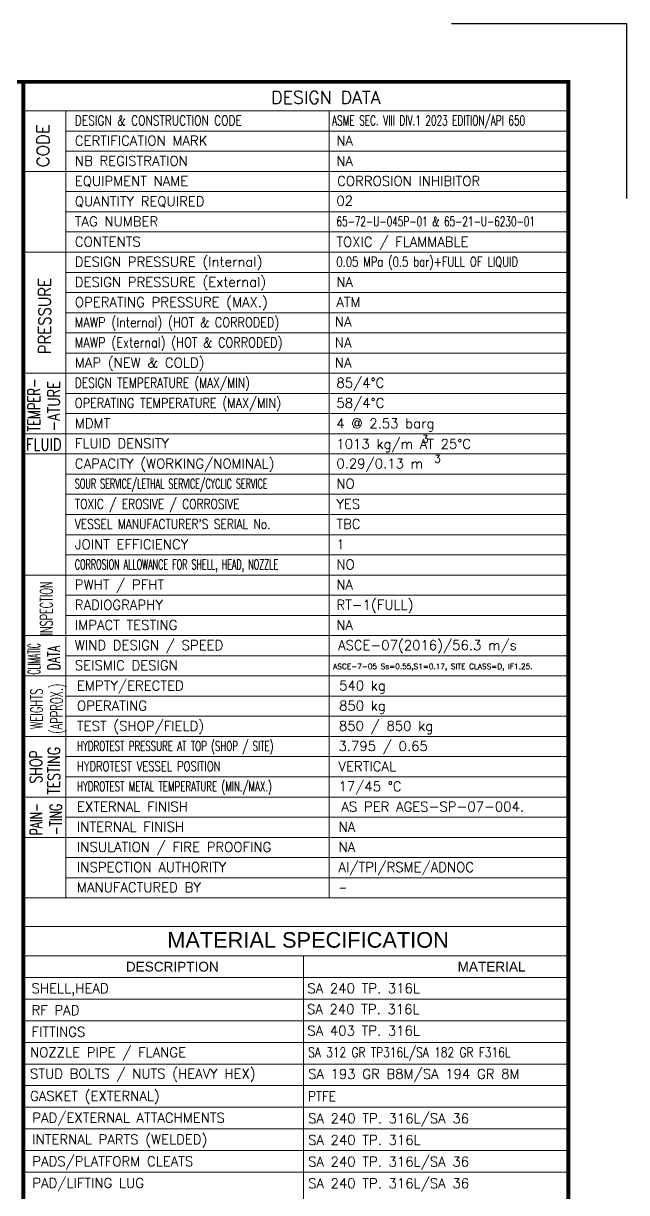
# Model space of a CAD drawing. Header units: inches. Extents: x -31906 to -25178, y -20157 to -15405.
# Drawn here: x -26418 to -25178, y -17806 to -15405 of the extents above; entities that cross this region are included whole.
import ezdxf
from ezdxf.enums import TextEntityAlignment as Align

# ---------------------------------------------------------------- set-up
doc = ezdxf.new("R2010")
doc.units = ezdxf.units.IN
doc.header["$LTSCALE"] = 200
doc.header["$MEASUREMENT"] = 0
for name, color, linetype in [('BORDER', 9, 'Continuous'), ('BORDER1', 3, 'Continuous'), ('BORDER2', 7, 'Continuous'), ('OBJ', 7, 'Continuous'), ('text', 3, 'Continuous')]:
    doc.layers.add(name, color=color, linetype=linetype)
doc.layers.add('OBJECT', color=7, linetype='Continuous', lineweight=18)
doc.styles.add('ARIAL', font='arial.ttf')
doc.styles.add('DIM', font='romans.shx', dxfattribs={"width": 0.8})
doc.styles.add('ROMANC', font='ROMANC', dxfattribs={"height": 5})
doc.styles.add('ROMAND', font='romand.shx', dxfattribs={"width": 0.8})
doc.styles.add('ROMANS', font='romans.shx', dxfattribs={"width": 0.85})
doc.styles.add('ROMANT', font='romant.shx')
doc.styles.add('RS', font='ROMANS.shx', dxfattribs={"width": 0.8})
doc.styles.get("Standard").update_dxf_attribs({"font": 'romans.shx'})

# ---------------------------------------------------------------- blocks, each defined once
blk = doc.blocks.new('0')
at = {"layer": 'BORDER1', "color": 154, "true_color": 0x1859a9, "const_width": 1}
blk.add_lwpolyline([(0, 564), (796, 564), (796, 0), (0, 0)], close=True, dxfattribs=at)
blk.add_lwpolyline([(656, 0), (656, 564)], dxfattribs=at)
at = {"layer": 'BORDER2'}
blk.add_lwpolyline([(766, 579), (811, 579), (811, 534)], dxfattribs=at)
at = {"layer": 'BORDER2', "flags": 8}
for tag, height, style, p in [('REV-A', 2.7, 'ROMANS', (662.76, 118.68)), ('RE-A', 7, 'ROMANT', (745.34, 6.15))]:
    blk.add_attdef(tag, text='', height=height, dxfattribs=dict(at, style=style)).set_placement(p, align=Align.CENTER)
at = {"layer": 'BORDER2', "style": 'ROMANS', "width": 4.59626}
blk.add_attdef('DATE-A', text='', height=2.7, dxfattribs=at).set_placement((668.47, 118.68), (681.47, 118.68), align=Align.FIT)
at = {"layer": 'BORDER2'}
for tag, height, style, p in [('DRN-A', 2.7, 'ROMANS', (689.55, 118.68)), ('CHD-A', 2.7, 'ROMANS', (701.61, 118.68)), ('APD-A', 2.7, 'ROMANS', (713.32, 118.68)), ('CONS_CONT_VEND', 3.5, 'ROMANC', (726, 61.94))]:
    blk.add_attdef(tag, text='', height=height, dxfattribs=dict(at, style=style)).set_placement(p, align=Align.CENTER)
at = {"layer": 'BORDER2', "style": 'ROMANS', "width": 0.8}
for tag, p, height in [('1:X', (670.77, 103.49), 3), ('LOC', (709.61, 103.49), 3), ('PROJ_NO', (774.84, 103.49), 3), ('CONS_DRG_NO', (681.74, 53.26), 2.5)]:
    blk.add_attdef(tag, p, '', height=height, dxfattribs=at)
at = {"layer": 'BORDER2', "lineweight": 30, "width": 0.8, "flags": 104}
blk.add_attdef('COMMENTS-A', text='', height=2.2, dxfattribs=at).set_placement((720.55, 120.5), align=Align.MIDDLE_LEFT)
at = {"layer": 'BORDER2', "style": 'ROMANS', "width": 0.8}
for tag, p in [('PROJECT_TITLE_1', (726, 45.91)), ('PROJECT_TITLE_2', (726, 40.58))]:
    blk.add_attdef(tag, text='', height=3.5, dxfattribs=at).set_placement(p, align=Align.MIDDLE)
at = {"layer": 'BORDER2', "style": 'ROMANT', "width": 0.8}
for tag, p in [('DRG_TITLE_1', (726, 29.73)), ('DRG_TITLE_2', (726, 23.03)), ('DRG_TITLE_3', (726, 16.33))]:
    blk.add_attdef(tag, text='', height=4, dxfattribs=at).set_placement(p, align=Align.CENTER)
at = {"layer": 'BORDER2', "style": 'ROMANT'}
for tag, p in [('AR', (668.95, 6.15)), ('PA', (683.03, 6.15)), ('DC', (697.09, 6.15)), ('TS', (775.94, 6.15))]:
    blk.add_attdef(tag, p, '', height=7, dxfattribs=at)
for tag, p in [('SRNO', (736.79, 6.15)), ('SH', (771.83, 6.2))]:
    blk.add_attdef(tag, text='', height=7, dxfattribs=at).set_placement(p, align=Align.RIGHT)
at = {"layer": 'BORDER2', "style": 'ROMANS', "flags": 2}
blk.add_attdef('TB_VERSION', text='', height=2, dxfattribs=at).set_placement((1, -1), align=Align.TOP_LEFT)

msp = doc.modelspace()

# ---------------------------------------------------------------- linework, layer by layer
at = {"layer": 'BORDER'}
msp.add_line((-26418.42, -17986.69), (-26418.42, -17260.02), dxfattribs=at)
at = {"layer": 'text', "color": 1, "lineweight": 15}
for p, q in [((-26418.42, -17294.32, -1.42), (-26418.42, -15524.64, 0)), ((-26418.42, -15584.44), (-25298.42, -15584.44)), ((-26331.04, -17201.04), (-26331.04, -15584.44)), ((-25789.9, -17201.04), (-25789.9, -15584.44)), ((-26418.4, -16693.56, 123.91), (-26418.4, -17376.86, 123.91)), ((-26418.42, -17201.04), (-25298.42, -17201.04)), ((-25298.42, -17260.02), (-26418.42, -17260.02)), ((-25298.42, -17320.02), (-26418.42, -17320.02)), ((-25842.54, -17942.24), (-25842.54, -17320.02))]:
    msp.add_line(p, q, dxfattribs=at)
at = {"layer": 'text', "color": 252, "lineweight": 15}
for p, q in [((-26331.04, -15625.89), (-25298.42, -15625.89)), ((-26331.04, -15667.34), (-25298.42, -15667.34)), ((-26418.42, -15708.8), (-25298.42, -15708.8)), ((-26331.04, -15750.25), (-25298.42, -15750.25)), ((-26331.04, -15791.7), (-25298.42, -15791.7)), ((-26331.04, -15833.15), (-25298.42, -15833.15)), ((-26418.42, -15874.6), (-25298.42, -15874.6)), ((-26331.04, -15916.05), (-25298.42, -15916.05)), ((-26331.04, -15957.5), (-25298.42, -15957.5)), ((-26331.04, -15998.95), (-25298.42, -15998.95)), ((-26331.04, -16040.41), (-25298.42, -16040.41)), ((-26331.04, -16081.86), (-25298.42, -16081.86)), ((-26418.42, -16123.31), (-25298.42, -16123.31)), ((-26331.04, -16164.76), (-25298.42, -16164.76)), ((-26331.04, -16206.21), (-25298.42, -16206.21)), ((-26418.42, -16247.66), (-25298.42, -16247.66)), ((-26418.42, -16289.11), (-25298.42, -16289.11)), ((-26331.04, -16330.56), (-25298.42, -16330.56)), ((-26331.04, -16372.02), (-25298.42, -16372.02)), ((-26331.04, -16413.47), (-25298.42, -16413.47)), ((-26331.04, -16454.92), (-25298.42, -16454.92)), ((-26331.04, -16454.92), (-25298.42, -16454.92)), ((-26331.04, -16496.37), (-25298.42, -16496.37)), ((-26418.42, -16537.82), (-25298.42, -16537.82)), ((-26331.04, -16579.27), (-25298.42, -16579.27)), ((-26331.04, -16620.72), (-25298.42, -16620.72)), ((-26331.04, -16620.72), (-25298.42, -16620.72)), ((-26418.42, -16662.17), (-25298.42, -16662.17)), ((-26331.04, -16703.63), (-25298.42, -16703.63)), ((-26418.42, -16745.08), (-25298.42, -16745.08)), ((-26331.04, -16786.53), (-25298.42, -16786.53)), ((-26331.04, -16827.98), (-25298.42, -16827.98)), ((-26413.97, -16869.43), (-25298.42, -16869.43)), ((-26331.04, -16910.88), (-25298.42, -16910.88)), ((-26331.04, -16952.33), (-25298.42, -16952.33)), ((-26331.04, -16952.33), (-25298.42, -16952.33)), ((-26418.42, -16993.78), (-25298.42, -16993.78)), ((-26331.04, -17035.24), (-25298.42, -17035.24)), ((-26418.42, -17076.69), (-25298.42, -17076.69)), ((-26331.04, -17118.14), (-25298.42, -17118.14)), ((-26331.04, -17159.59), (-25298.42, -17159.59)), ((-25298.42, -17364.47), (-26418.42, -17364.47)), ((-25298.42, -17408.91), (-26418.42, -17408.91)), ((-25298.42, -17453.36), (-26418.42, -17453.36)), ((-25298.42, -17497.8), (-26418.42, -17497.8)), ((-25298.42, -17497.8), (-26418.42, -17497.8)), ((-25298.42, -17497.8), (-26418.42, -17497.8)), ((-25298.42, -17497.8), (-26418.42, -17497.8)), ((-25298.42, -17542.24), (-26418.42, -17542.24)), ((-25298.42, -17542.24), (-26418.42, -17542.24)), ((-25298.42, -17586.69), (-26418.42, -17586.69)), ((-25298.42, -17631.13), (-26418.42, -17631.13)), ((-25298.42, -17631.13), (-26418.42, -17631.13)), ((-25298.42, -17631.13), (-26418.42, -17631.13)), ((-25298.42, -17631.13), (-26418.42, -17631.13)), ((-25298.42, -17631.13), (-26418.42, -17631.13)), ((-25298.42, -17631.13), (-26418.42, -17631.13)), ((-25298.42, -17631.13), (-26418.42, -17631.13)), ((-25298.42, -17631.13), (-26418.42, -17631.13)), ((-25298.42, -17675.58), (-26418.42, -17675.58)), ((-25298.42, -17720.02), (-26418.42, -17720.02)), ((-25298.42, -17720.02), (-26418.42, -17720.02)), ((-25298.42, -17764.47), (-26418.42, -17764.47))]:
    msp.add_line(p, q, dxfattribs=at)

# ---------------------------------------------------------------- block references
at = {"layer": 'BORDER1', "xscale": 8.00000000000013, "yscale": 8.00000000000013, "zscale": 8.00000000000013}
msp.add_blockref('0', (-31666.42, -20036.64), dxfattribs=at)

# ---------------------------------------------------------------- texts
at = {"layer": 'OBJ', "color": 6, "linetype": 'Continuous', "style": 'ROMANT'}
msp.add_text('DESIGN DATA', height=26.2351, dxfattribs=at).set_placement((-25796.8, -15556.72), align=Align.MIDDLE)
at = {"layer": 'OBJECT', "color": 3, "lineweight": 15, "style": 'RS'}
msp.add_text('ASCE-7-05 Ss=0.55,S1=0.17, SITE CLASS=D, IF1.25.', height=11.0485, dxfattribs=at).set_placement((-25781.5, -16731))
at = {"layer": 'text'}
for s, height, style, width, p in [('DESIGN & CONSTRUCTION CODE', 20, 'DIM', 0.8, (-26312.65, -15614.17)), ('ASME SEC. VIII DIV.1 2023 EDITION/API 650', 20, 'DIM', 0.67, (-25783.9, -15614.17)), ('65-72-U-045P-01 & 65-21-U-6230-01', 20, 'DIM', 0.67, (-25775.02, -15821.43)), ('0.05 MPa (0.5 bar)+FULL OF LIQUID', 20, 'DIM', 0.75, (-25775.02, -15904.33)), ('MAWP (Internal) (HOT & CORRODED)', 20, 'DIM', 0.85, (-26312.65, -16028.69)), ('MAWP (External) (HOT & CORRODED)', 20, 'DIM', 0.85, (-26312.65, -16070.14)), ('DESIGN TEMPERATURE (MAX/MIN)', 20, 'DIM', 0.8, (-26312.65, -16153.04)), ('OPERATING TEMPERATURE (MAX/MIN)', 20, 'DIM', 0.85, (-26312.65, -16194.49)), ('FLUID', 24.871, 'ROMAND', 0.8, (-26413.25, -16282.13)), ('SOUR SERVICE/LETHAL SERVICE/CYCLIC SERVICE', 20, 'DIM', 0.6, (-26312.65, -16360.3)), ('TOXIC / EROSIVE / CORROSIVE', 20, 'DIM', 0.8, (-26312.65, -16401.75)), ("VESSEL MANUFACTURER'S SERIAL No.", 20, 'DIM', 0.8, (-26312.65, -16443.2)), ('CORROSION ALLOWANCE FOR SHELL, HEAD, NOZZLE ', 20, 'DIM', 0.6, (-26312.65, -16526.1)), ('HYDROTEST PRESSURE AT TOP (SHOP / SITE)', 20, 'DIM', 0.65, (-26308.2, -16899.16)), ('HYDROTEST VESSEL POSITION', 20, 'DIM', 0.75, (-26308.2, -16940.61)), ('HYDROTEST METAL TEMPERATURE (MIN./MAX.)', 20, 'DIM', 0.65, (-26308.2, -16982.07)), ('-', 20, 'DIM', 0.79, (-25770.57, -17189.32)), ('SA 312 GR TP316L/SA 182 GR F316L', 20, 'ROMANS', 0.8, (-25833.17, -17528.21)), ('PTFE', 20, 'ROMANS', 0.9, (-25833.17, -17618.5))]:
    msp.add_text(s, height=height, dxfattribs=dict(at, style=style, width=width)).set_placement(p)
at = {"layer": 'text', "style": 'ROMAND'}
msp.add_text('CODE', height=24.871, rotation=90, dxfattribs=at).set_placement((-26365.55, -15700.2))
at = {"layer": 'text'}
for s, height, style, p in [('CERTIFICATION MARK', 20, 'DIM', (-26312.65, -15655.63)), ('NA', 20, 'DIM', (-25775.02, -15655.63)), ('NB REGISTRATION', 20, 'DIM', (-26312.65, -15697.08)), ('NA', 20, 'DIM', (-25775.02, -15697.08)), ('EQUIPMENT NAME ', 20, 'DIM', (-26312.65, -15738.53)), ('CORROSION INHIBITOR', 20, 'DIM', (-25773.45, -15738.39)), ('QUANTITY REQUIRED', 20, 'DIM', (-26312.65, -15779.98)), ('02', 20, 'DIM', (-25775.02, -15778.98)), ('TAG NUMBER', 20, 'DIM', (-26312.65, -15821.43)), ('CONTENTS', 20, 'DIM', (-26312.65, -15862.88)), ('TOXIC / FLAMMABLE', 20, 'DIM', (-25775.02, -15863.34)), ('DESIGN PRESSURE (Internal)', 20, 'DIM', (-26312.65, -15904.33)), ('DESIGN PRESSURE (External)', 20, 'DIM', (-26312.65, -15945.78)), ('NA', 20, 'DIM', (-25775.02, -15945.78)), ('OPERATING PRESSURE (MAX.)', 20, 'DIM', (-26312.65, -15987.24)), ('ATM', 20, 'DIM', (-25775.02, -15987.12)), ('NA', 20, 'DIM', (-25778.39, -16027.58)), ('NA', 20, 'DIM', (-25778.39, -16070.14)), ('MAP (NEW & COLD)', 20, 'DIM', (-26312.65, -16111.59)), ('NA', 20, 'DIM', (-25778.39, -16111.36)), ('85/4%%DC', 20, 'DIM', (-25775.02, -16153.04)), ('58/4%%DC', 20, 'DIM', (-25775.02, -16194.49)), ('MDMT', 20, 'DIM', (-26312.65, -16235.94)), ('4 @ 2.53 barg', 20, 'DIM', (-25775.02, -16236.32)), ('FLUID DENSITY', 20, 'DIM', (-26312.65, -16277.39)), ('1013 kg/m AT 25%%DC', 20, 'DIM', (-25775.02, -16278.48)), ('3', 15.66, 'DIM', (-25599.26, -16266.31)), ('CAPACITY (WORKING/NOMINAL)', 20, 'DIM', (-26312.65, -16318.85)), ('0.29/0.13 m', 20, 'DIM', (-25775.02, -16318.85)), ('3', 15.66, 'DIM', (-25574, -16307)), ('NO', 20, 'DIM', (-25775.02, -16360.3)), ('YES', 20, 'DIM', (-25775.02, -16401.75)), ('TBC', 20, 'DIM', (-25775.02, -16442.92)), ('JOINT EFFICIENCY ', 20, 'DIM', (-26312.65, -16484.65)), ('1', 20, 'DIM', (-25775.02, -16484.65)), ('NO', 20, 'DIM', (-25775.02, -16526.1)), ('PWHT / PFHT ', 20, 'DIM', (-26312.65, -16567.55)), ('NA', 20, 'DIM', (-25775.02, -16567.55)), ('RADIOGRAPHY ', 20, 'DIM', (-26312.65, -16609)), ('RT-1(FULL)', 20, 'DIM', (-25775.02, -16609)), ('IMPACT TESTING', 20, 'DIM', (-26312.65, -16650.46)), ('NA', 20, 'DIM', (-25775.02, -16650.46)), ('WIND DESIGN / SPEED ', 20, 'DIM', (-26312.65, -16691.91)), ('ASCE-07(2016)/56.3 m/s', 20, 'DIM', (-25771.87, -16691.91)), ('SEISMIC DESIGN ', 20, 'DIM', (-26312.65, -16733.36)), ('EMPTY/ERECTED', 20, 'DIM', (-26308.2, -16774.81)), ('540 kg ', 20, 'DIM', (-25769.44, -16774.81)), ('OPERATING', 20, 'DIM', (-26308.2, -16816.26)), ('850 kg', 20, 'DIM', (-25769.57, -16816.26)), ('TEST (SHOP/FIELD)', 20, 'DIM', (-26308.2, -16857.71)), ('850 / 850 kg', 20, 'DIM', (-25769.78, -16857.71)), ('3.795 / 0.65', 20, 'DIM', (-25770.57, -16899.16)), ('VERTICAL', 20, 'DIM', (-25770.57, -16940.61)), ('17/45 %%DC', 20, 'DIM', (-25770.57, -16982.07)), ('EXTERNAL FINISH', 20, 'DIM', (-26308.2, -17023.52)), ('AS PER AGES-SP-07-004.', 20, 'DIM', (-25764.7, -17023.52)), ('INTERNAL FINISH', 20, 'DIM', (-26308.2, -17064.97)), ('NA', 20, 'DIM', (-25770.57, -17064.97)), ('INSULATION / FIRE PROOFING', 20, 'DIM', (-26308.2, -17106.42)), ('NA', 20, 'DIM', (-25770.57, -17106.42)), ('AI/TPI/RSME/ADNOC', 20, 'DIM', (-25770.57, -17147.87)), ('INSPECTION AUTHORITY', 20, 'DIM', (-26308.2, -17147.87)), ('MANUFACTURED BY', 20, 'DIM', (-26308.2, -17189.32)), ('SHELL,HEAD', 20, 'ROMANS', (-26401.64, -17396.69)), ('SA 240 TP. 316L', 20, 'ROMANS', (-25834.63, -17396.69)), ('RF PAD', 20, 'ROMANS', (-26401.64, -17441.72)), ('SA 240 TP. 316L', 20, 'ROMANS', (-25835.52, -17439.59)), ('FITTINGS', 20, 'ROMANS', (-26401.64, -17486.16)), ('SA 403 TP. 316L', 20, 'ROMANS', (-25834.63, -17483.77)), ('NOZZLE PIPE / FLANGE', 20, 'ROMANS', (-26404.72, -17528.21)), ('STUD BOLTS / NUTS (HEAVY HEX)', 20, 'ROMANS', (-26404.72, -17572.02)), ('SA 193 GR B8M/SA 194 GR 8M', 20, 'ROMANS', (-25833.17, -17572.62)), ('GASKET (EXTERNAL)', 20, 'ROMANS', (-26404.72, -17617.81)), ('PAD/EXTERNAL ATTACHMENTS', 20, 'ROMANS', (-26400.17, -17662.67)), ('SA 240 TP. 316L/SA 36', 20, 'ROMANS', (-25833.17, -17663.89)), ('INTERNAL PARTS (WELDED)', 20, 'ROMANS', (-26400.17, -17707.12)), ('SA 240 TP. 316L', 20, 'ROMANS', (-25833.17, -17708.33)), ('PADS/PLATFORM CLEATS', 20, 'ROMANS', (-26400.17, -17752.08)), ('SA 240 TP. 316L/SA 36', 20, 'ROMANS', (-25833.17, -17752.78)), ('PAD/LIFTING LUG', 20, 'ROMANS', (-26400.17, -17796.78)), ('SA 240 TP. 316L/SA 36', 20, 'ROMANS', (-25833.17, -17797.22))]:
    msp.add_text(s, height=height, dxfattribs=dict(at, style=style)).set_placement(p)
at = {"layer": 'text', "style": 'ROMAND'}
for s, width, p in [('PRESSURE', 0.9, (-26362.21, -16084.1)), ('TEMPER-', 0.7, (-26384.09, -16243.05)), ('-ATURE', 0.8, (-26343.58, -16243.05)), ('INSPECTION', 0.58, (-26358.73, -16661.68)), ('CLIMATIC', 0.45, (-26384.09, -16741.86)), ('DATA', 0.65, (-26343.58, -16733.04)), ('(APPROX.)', 0.6, (-26337.75, -16863.84)), ('WEIGHTS', 0.6, (-26378.93, -16854.25)), ('SHOP', 0.75, (-26380.08, -16965.78)), ('TESTING', 0.75, (-26343.2, -16988.48)), ('PAIN-', 0.65, (-26379.64, -17072.07)), ('-TING', 0.65, (-26339.13, -17072.07))]:
    msp.add_text(s, height=24.871, rotation=90, dxfattribs=dict(at, width=width)).set_placement(p)
at = {"layer": 'text', "style": 'ARIAL'}
msp.add_text('MATERIAL SPECIFICATION ', height=32, dxfattribs=at).set_placement((-25827.08, -17287.31), align=Align.MIDDLE_CENTER)
for s, p in [('DESCRIPTION', (-26112.28, -17342.24)), ('MATERIAL', (-25455.99, -17342.24))]:
    msp.add_text(s, height=20, dxfattribs=at).set_placement(p, align=Align.MIDDLE)

doc.saveas('drawing.dxf')
